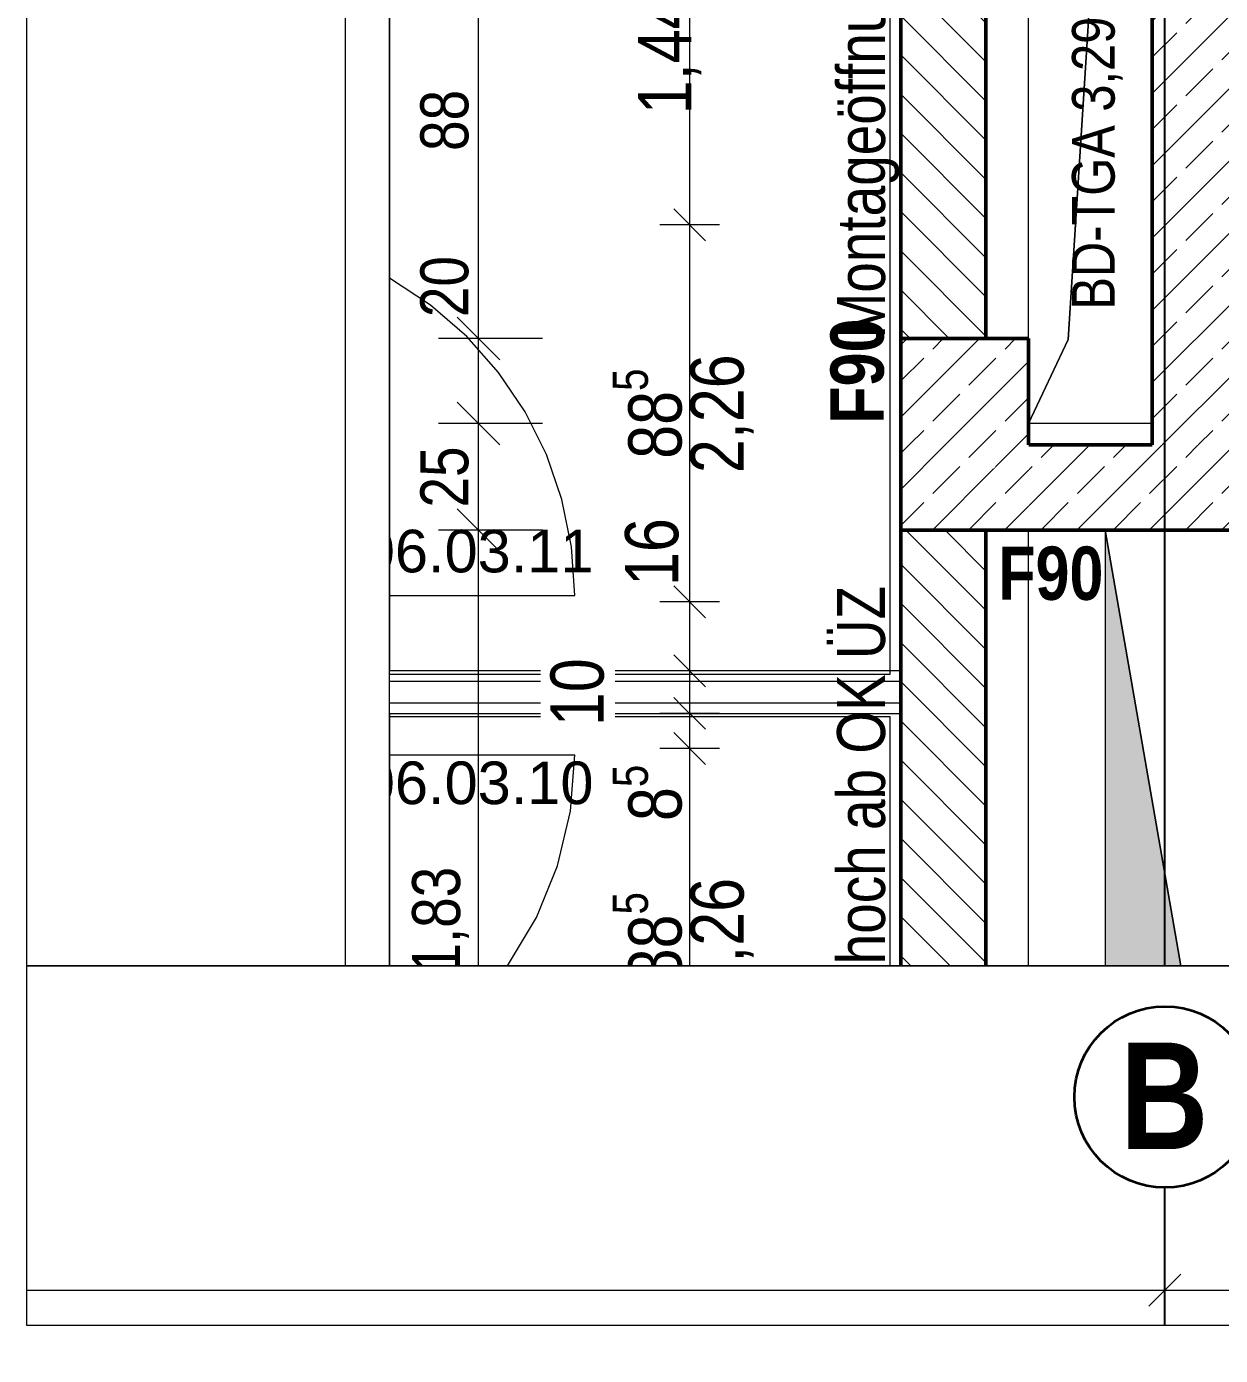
# Model space of a CAD drawing. Header units: centimetres. Extents: x 52.8 to 69.4, y 16.8 to 58.2.
# Drawn here: x 52.83 to 58.43, y 39.45 to 45.69 of the extents above; entities that cross this region are included whole.
import ezdxf
from ezdxf.xclip import XClip

# ---------------------------------------------------------------- set-up
doc = ezdxf.new("R2010")
doc.units = ezdxf.units.CM
doc.header["$MEASUREMENT"] = 0
doc.header["$XCLIPFRAME"] = 0
doc.set_wipeout_variables(frame=1)
for name, pattern in [('Achse', [50, 25, -12.5, 0, -12.5]), ('Strichlinie', [0.4, 0.3, -0.1]), ('Wipeout_Contour', [100, 0, -100])]:
    doc.linetypes.add(name, pattern=pattern)
for name, color, linetype in [('6._6.OG mit 2x Wunschposition Steuerschränke (rot)_1_Achsen 50.gfb', 7, 'Continuous'), ('6._6.OG mit 2x Wunschposition Steuerschränke (rot)_1_Ausbauvariante Phantomplanung.gfb', 7, 'Continuous'), ('6._6.OG mit 2x Wunschposition Steuerschränke (rot)_1_Bemaßung 50.gfb', 7, 'Continuous'), ('6._6.OG mit 2x Wunschposition Steuerschränke (rot)_1_Bodenbelag.gfb', 7, 'Continuous'), ('6._6.OG mit 2x Wunschposition Steuerschränke (rot)_1_Decken.gfb', 7, 'Continuous'), ('6._6.OG mit 2x Wunschposition Steuerschränke (rot)_1_Neubau_Ausbauvariante Phantomplanung.gfb', 7, 'Continuous'), ('6._6.OG mit 2x Wunschposition Steuerschränke (rot)_1_Neubau_Wände massiv.gfb', 7, 'Continuous'), ('6._6.OG mit 2x Wunschposition Steuerschränke (rot)_1_Raumstempel_gemeinsam.gfb', 7, 'Continuous'), ('6._6.OG mit 2x Wunschposition Steuerschränke (rot)_1_Text 1_50.gfb', 7, 'Continuous'), ('6._6.OG mit 2x Wunschposition Steuerschränke (rot)_3_0', 7, 'Continuous'), ('6._6.OG mit 2x Wunschposition Steuerschränke (rot)_3_Achsen 50.gfb', 7, 'Continuous'), ('6._6.OG mit 2x Wunschposition Steuerschränke (rot)_3_Bemaßung 100.gfb', 7, 'Continuous'), ('6._6.OG mit 2x Wunschposition Steuerschränke (rot)_4_0', 7, 'Continuous'), ('6._6.OG mit 2x Wunschposition Steuerschränke (rot)_4_Bemaßung 100.gfb', 7, 'Continuous')]:
    doc.layers.add(name, color=color, linetype=linetype)
doc.styles.add('ERSTELLTER_STIL_2', font='ARIALNB.TTF')
doc.styles.add('ERSTELLTER_STIL_3', font='')
doc.styles.add('ERSTELLTER_STIL_4', font='arial.ttf')
doc.styles.get('ERSTELLTER_STIL_3').set_extended_font_data('Arial Narrow')
pattern_1 = [(44.99999999999999, (42.56997958650203, 24.0617737874526), (-0.1697056274847713, 0.1697056274847715), []), (44.99999999999999, (42.48512677275964, 24.14662660119499), (-0.1697056274847713, 0.1697056274847715), [0.18, -0.06])]
pattern_2 = [(135, (42.56997958650203, 24.0617737874526), (0.091923878182503, 0.09192387818250299), [])]

# ---------------------------------------------------------------- blocks, each defined once
blk = doc.blocks.new('Zeichnung_2_1', base_point=(42.56997958650203, 24.0617737874526))
at = {"layer": '6._6.OG mit 2x Wunschposition Steuerschränke (rot)_1_Decken.gfb', "linetype": 'Continuous', "lineweight": 0, "true_color": 0x000000}
blk.add_hatch(color=18, dxfattribs=at).paths.add_polyline_path([(57.88997964821358, 41.27592692624727), (58.24475464388676, 41.27592692624727), (57.88997964821358, 43.32177364861425)])
at = {"layer": '6._6.OG mit 2x Wunschposition Steuerschränke (rot)_1_Ausbauvariante Phantomplanung.gfb', "color": 9, "linetype": 'Continuous', "lineweight": 18, "ltscale": 10}
for p, q in [((55.93899036403091, 44.75461321648928), (55.93899036403091, 47.64177378745254)), ((55.86399036403093, 44.82961321648928), (56.01399036403092, 44.67961321648928)), ((56.07961536403092, 44.75461321648928), (55.79836536403092, 44.75461321648928)), ((55.93899036403091, 42.98461321648928), (55.93899036403091, 44.75461321648928)), ((55.86399036403093, 43.05961321648928), (56.01399036403092, 42.90961321648928)), ((56.07961536403092, 42.98461321648928), (55.79836536403092, 42.98461321648928)), ((55.86399036403093, 42.37177378745246), (56.01399036403092, 42.22177378745246)), ((56.07961536403092, 42.29677378745247), (55.79836536403092, 42.29677378745247)), ((55.93899036403091, 41.27592692624727), (55.93899036403091, 42.29677378745247))]:
    blk.add_line(p, q, dxfattribs=at)
at = {"layer": '6._6.OG mit 2x Wunschposition Steuerschränke (rot)_1_Bemaßung 50.gfb', "color": 7, "linetype": 'Continuous', "lineweight": 13, "ltscale": 10}
for p, q in [((54.94800116539314, 44.22177369591727), (54.94800116539314, 45.9817737874526)), ((54.84800116539314, 44.32177369591728), (55.04800116539313, 44.12177369591727)), ((55.24800116539313, 44.22177369591727), (54.76050116539314, 44.22177369591727)), ((54.94800116539314, 43.82177369591727), (54.94800116539314, 44.22177369591727)), ((54.84800116539314, 43.92177369591727), (55.04800116539313, 43.72177369591726)), ((55.24800116539313, 43.82177369591727), (54.76050116539314, 43.82177369591727)), ((54.94800116539314, 43.32177369591727), (54.94800116539314, 43.82177369591727)), ((54.84800116539314, 43.42177369591727), (55.04800116539313, 43.22177369591726)), ((55.24800116539313, 43.32177369591727), (54.76050116539314, 43.32177369591727))]:
    blk.add_line(p, q, dxfattribs=at)
at = {"layer": '6._6.OG mit 2x Wunschposition Steuerschränke (rot)_1_Bodenbelag.gfb', "color": 8, "linetype": 'Continuous', "lineweight": 13, "ltscale": 10, "flags": 128}
blk.add_lwpolyline([(54.53001824436916, 47.64177378745254), (56.92997956266871, 47.64177378745254), (56.92997956266871, 41.27592692624727)], dxfattribs=at)
at = {"layer": '6._6.OG mit 2x Wunschposition Steuerschränke (rot)_1_Decken.gfb', "color": 7, "linetype": 'Continuous', "lineweight": 13, "ltscale": 10, "flags": 128}
for points in [[(57.71530068265825, 44.21645259976106), (57.52997956266871, 43.82177369591727), (57.52997956266871, 50.40177378745254), (58.10997958650204, 50.40177378745254)], [(58.10997958650204, 50.40177378745254), (58.10997958650204, 43.82177369591727), (57.52997956266871, 43.82177369591727), (57.71530068265825, 44.21645259976106)]]:
    blk.add_lwpolyline(points, close=True, dxfattribs=at)
at = {"layer": '6._6.OG mit 2x Wunschposition Steuerschränke (rot)_1_Decken.gfb', "color": 7, "linetype": 'Strichlinie', "lineweight": 13, "ltscale": 10, "flags": 128}
blk.add_lwpolyline([(58.10997970012293, 43.72177360404683), (57.52997957776477, 43.72177360404683), (57.52997957776477, 50.40177387988158), (58.10997970012293, 50.40177387988158), (58.10997970012293, 45.76177370925608), (58.10997970012293, 45.36177369919204)], close=True, dxfattribs=at)
at = {"layer": '6._6.OG mit 2x Wunschposition Steuerschränke (rot)_1_Decken.gfb', "color": 7, "linetype": 'Continuous', "lineweight": 13, "ltscale": 10, "flags": 128}
for points in [[(60.3299776103354, 41.27592692624727), (60.3299776103354, 43.32177364861425), (57.88997964821358, 43.32177364861425), (58.24475464388676, 41.27592692624727)], [(58.24475464388676, 41.27592692624727), (57.88997964821358, 43.32177364861425), (57.88997964821358, 41.27592692624727)]]:
    blk.add_lwpolyline(points, dxfattribs=at)
at = {"layer": '6._6.OG mit 2x Wunschposition Steuerschränke (rot)_1_Neubau_Ausbauvariante Phantomplanung.gfb', "color": 9, "linetype": 'Continuous', "lineweight": 18, "ltscale": 10}
for p, q in [((54.53001824436916, 43.01461321648928), (55.39997958650203, 43.01461321648928)), ((54.53001824436916, 42.26677378745246), (55.39997958650203, 42.26677378745246))]:
    blk.add_line(p, q, dxfattribs=at)
for centre, start, end in [((53.68997958650203, 43.01461321648928), 0, 60.57718185460936), ((53.68997958650203, 42.26677378745246), 324.5886517377251, 0)]:
    blk.add_arc(centre, 1.710000000000001, start, end, dxfattribs=at)
at = {"layer": '6._6.OG mit 2x Wunschposition Steuerschränke (rot)_1_Ausbauvariante Phantomplanung.gfb', "color": 9, "linetype": 'Continuous', "lineweight": 18, "char_height": 0.25, "attachment_point": 7, "rotation": 90, "style": 'ERSTELLTER_STIL_3'}
for s, insert in [('\\A1;1,44{\\H0.66x;\\S5^  ;}', (56.01981389344268, 45.27434374894491)), ('\\A1;88{\\H0.66x;\\S5^  ;}', (55.97410801108974, 43.65681271648928)), ('\\A1;8{\\H0.66x;\\S5^  ;}', (55.97410801108974, 41.95617278288722)), ('\\A1;88{\\H0.66x;\\S5^  ;}', (55.97410801108974, 41.19897328745247))]:
    blk.add_mtext(s, dxfattribs=dict(at, insert=insert))
for s, insert, width in [('\\A1;2,26', (56.23899036403093, 43.58961197244975), 0.5600025000000001), ('\\A1;16', (55.88899036403092, 43.05961322653147), 0.3200025), ('\\A1;2,26', (56.23899036403093, 41.13177254341293), 0.5600025000000001)]:
    blk.add_mtext(s, dxfattribs=dict(at, insert=insert, width=width))
at = {"layer": '6._6.OG mit 2x Wunschposition Steuerschränke (rot)_1_Ausbauvariante Phantomplanung.gfb', "color": 9, "linetype": 'Continuous', "lineweight": 18, "char_height": 0.2, "attachment_point": 4, "style": 'ERSTELLTER_STIL_4'}
for s, insert in [('\\A1;{\\H0.66x;\\S^  ;\\S^  ;}T-A.06.03.11', (53.76997958650203, 43.1943276450607)), ('\\A1;{\\H0.66x;\\S^  ;\\S^  ;}T-A.06.03.10', (53.76997958650205, 42.10648821602389))]:
    blk.add_mtext(s, dxfattribs=dict(at, insert=insert))
at = {"layer": '6._6.OG mit 2x Wunschposition Steuerschränke (rot)_1_Bemaßung 50.gfb', "color": 7, "linetype": 'Continuous', "lineweight": 13, "char_height": 0.225, "attachment_point": 7, "rotation": 90, "style": 'ERSTELLTER_STIL_3'}
for s, insert, width in [('\\A1;88', (54.90300116658523, 45.1017737429743), 0.28800225), ('\\A1;20', (54.90300116658523, 44.32177369720664), 0.28800225), ('\\A1;25', (54.90300116658523, 43.42777257091727), 0.28800225), ('\\A1;1,83', (54.90300116658523, 41.23977259880354), 0.5040022500000001)]:
    blk.add_mtext(s, dxfattribs=dict(at, insert=insert, width=width))
at = {"layer": '6._6.OG mit 2x Wunschposition Steuerschränke (rot)_1_Decken.gfb', "color": 7, "linetype": 'Continuous', "lineweight": 13, "insert": (57.99227836014824, 45.39429197789271), "char_height": 0.2, "attachment_point": 8, "rotation": 90, "style": 'ERSTELLTER_STIL_3'}
blk.add_mtext('\\A1;\\pt0;BD-TGA 3,29{\\H0.66x;\\S^  ;} /0,29{\\H0.66x;\\S^  ;\\S^  ;}', dxfattribs=at)
at = {"layer": '6._6.OG mit 2x Wunschposition Steuerschränke (rot)_1_Text 1_50.gfb', "color": 7, "linetype": 'Continuous', "lineweight": 13, "insert": (56.85350034698242, 43.82177369591727), "char_height": 0.25, "attachment_point": 7, "rotation": 90, "style": 'ERSTELLTER_STIL_2'}
blk.add_mtext('\\A1;F90', dxfattribs=at)
at = {"color": 254, "linetype": 'Wipeout_Contour', "lineweight": 0, "ltscale": 280.6825463387274}
blk.add_wipeout([(56.929979562668706, 42.66177378745259), (54.53001824436916, 42.66177378745259), (54.53001824436916, 42.611773787452584), (56.929979562668706, 42.611773787452584)], dxfattribs=at).dxf.layer = '6._6.OG mit 2x Wunschposition Steuerschränke (rot)_1_Neubau_Ausbauvariante Phantomplanung.gfb'
at = {"color": 254, "linetype": 'Wipeout_Contour', "lineweight": 0, "ltscale": 280.3183302909565}
blk.add_wipeout([(54.53001824436916, 42.4617737874526), (56.929979562668706, 42.4617737874526), (56.929979562668706, 42.511773787452604), (54.53001824436916, 42.511773787452604)], dxfattribs=at).dxf.layer = '6._6.OG mit 2x Wunschposition Steuerschränke (rot)_1_Neubau_Ausbauvariante Phantomplanung.gfb'
at = {"layer": '6._6.OG mit 2x Wunschposition Steuerschränke (rot)_1_Ausbauvariante Phantomplanung.gfb', "color": 9, "linetype": 'Continuous', "lineweight": 18, "ltscale": 10}
for p, q in [((55.93899036403091, 42.6617737874526), (55.93899036403091, 42.98461321648928)), ((56.07961536403092, 42.6617737874526), (55.79836536403092, 42.6617737874526)), ((56.07961536403092, 42.46177378745259), (55.79836536403092, 42.46177378745259)), ((55.93899036403091, 42.29677378745247), (55.93899036403091, 42.46177378745259))]:
    blk.add_line(p, q, dxfattribs=at)
at = {"layer": '6._6.OG mit 2x Wunschposition Steuerschränke (rot)_1_Ausbauvariante Phantomplanung.gfb', "color": 9, "linetype": 'Continuous', "lineweight": 18, "ltscale": 10, "flags": 128}
for points in [[(54.53001824436916, 42.64510712078589), (56.87997956211378, 42.64510712078589), (56.87997956211378, 47.64177378745254), (54.53001824436916, 47.64177378745254)], [(56.87997956266872, 41.27592692624727), (56.87997956266872, 42.44510712078588), (54.53001824436916, 42.44510712078588)]]:
    blk.add_lwpolyline(points, dxfattribs=at)
at = {"layer": '6._6.OG mit 2x Wunschposition Steuerschränke (rot)_1_Neubau_Ausbauvariante Phantomplanung.gfb', "color": 9, "linetype": 'Continuous', "lineweight": 18, "ltscale": 10, "flags": 128}
for points in [[(56.92997956266871, 42.6617737874526), (54.53001824436916, 42.6617737874526)], [(54.53001824436916, 42.46177378745259), (56.92997956266871, 42.46177378745259)]]:
    blk.add_lwpolyline(points, dxfattribs=at)
at = {"color": 254, "linetype": 'Wipeout_Contour', "lineweight": 0, "ltscale": 280.5000266971684}
blk.add_wipeout([(56.929979562668706, 42.61177378745259), (54.53001824436916, 42.61177378745259), (54.53001824436916, 42.5117737874526), (56.929979562668706, 42.5117737874526)], dxfattribs=at).dxf.layer = '6._6.OG mit 2x Wunschposition Steuerschränke (rot)_1_Neubau_Ausbauvariante Phantomplanung.gfb'
at = {"layer": '6._6.OG mit 2x Wunschposition Steuerschränke (rot)_1_Ausbauvariante Phantomplanung.gfb', "color": 9, "linetype": 'Continuous', "lineweight": 18, "ltscale": 10}
for p, q in [((55.86399036403093, 42.7367737874526), (56.01399036403092, 42.5867737874526)), ((55.93899036403091, 42.46177378745259), (55.93899036403091, 42.6617737874526)), ((55.86399036403093, 42.5367737874526), (56.01399036403092, 42.3867737874526))]:
    blk.add_line(p, q, dxfattribs=at)
at = {"layer": '6._6.OG mit 2x Wunschposition Steuerschränke (rot)_1_Bemaßung 50.gfb', "color": 7, "linetype": 'Continuous', "lineweight": 13, "ltscale": 10}
blk.add_line((54.94800116539314, 41.27592692624727), (54.94800116539314, 43.32177369591727), dxfattribs=at)
at = {"layer": '6._6.OG mit 2x Wunschposition Steuerschränke (rot)_1_Neubau_Ausbauvariante Phantomplanung.gfb', "color": 9, "linetype": 'Continuous', "lineweight": 18, "ltscale": 10}
for p, q in [((56.92997956266871, 42.61177378745259), (54.53001824436916, 42.61177378745259)), ((54.53001824436916, 42.5117737874526), (56.92997956266871, 42.5117737874526))]:
    blk.add_line(p, q, dxfattribs=at)
at = {"layer": '6._6.OG mit 2x Wunschposition Steuerschränke (rot)_1_Neubau_Ausbauvariante Phantomplanung.gfb', "color": 9, "linetype": 'Continuous', "lineweight": 18, "ltscale": 10, "flags": 128}
for points in [[(56.92997956266871, 42.6617737874526), (56.92997956266871, 42.61177378745259)], [(56.92997956266871, 42.61177378745259), (56.92997956266871, 42.5117737874526)], [(56.92997956266871, 42.5117737874526), (56.92997956266871, 42.46177378745259)]]:
    blk.add_lwpolyline(points, dxfattribs=at)
at = {"color": 254, "linetype": 'Wipeout_Contour', "lineweight": 0, "ltscale": 284.6693404779337}
blk.add_wipeout([(57.52997956266872, 43.32177369591727), (56.92997956266872, 43.32177369591727), (56.92997956266872, 41.27592692624727), (57.52997956266872, 41.27592692624727)], dxfattribs=at).dxf.layer = '6._6.OG mit 2x Wunschposition Steuerschränke (rot)_1_Neubau_Wände massiv.gfb'
at = {"layer": '6._6.OG mit 2x Wunschposition Steuerschränke (rot)_1_Neubau_Wände massiv.gfb', "linetype": 'Continuous', "lineweight": 0, "true_color": 0x000000}
h = blk.add_hatch(dxfattribs=at)
h.set_pattern_fill('MW_KALKSANDSTEIN_0001', color=18, style=0, pattern_type=2)
h.set_pattern_definition(pattern_2)
h.paths.add_polyline_path([(57.32997956266871, 43.32177369591727), (56.92997956266871, 43.32177369591727), (56.92997956266871, 41.27592692624727), (57.32997956266871, 41.27592692624727)])
at = {"layer": '6._6.OG mit 2x Wunschposition Steuerschränke (rot)_1_Decken.gfb', "color": 8, "linetype": 'Strichlinie', "lineweight": 13, "ltscale": 10, "flags": 128}
for points in [[(69.40017590318566, 56.04177378745256), (69.16997958650202, 56.04177378745256), (69.16997958650202, 56.64177378745256), (66.16997958650201, 56.64177378745256), (66.16997958650201, 56.04177378745256), (65.769979586502, 56.04177378745256), (65.769979586502, 56.64177378745256), (62.769979586502, 56.64177378745256), (62.769979586502, 56.04177378745256), (59.76997958650201, 56.04177378745256), (59.76997958650201, 56.44177378745254), (58.56997958650201, 56.44177378745254), (58.56997958650201, 56.04177378745256), (56.92997956266871, 56.04177384985124), (56.92997956266871, 41.27592692624727)], [(56.92997958332901, 41.27592692624727), (56.92997956266872, 55.04177378745256), (54.53001824436916, 55.04177378745256)]]:
    blk.add_lwpolyline(points, dxfattribs=at)
at = {"layer": '6._6.OG mit 2x Wunschposition Steuerschränke (rot)_1_Decken.gfb', "color": 7, "linetype": 'Strichlinie', "lineweight": 13, "ltscale": 10, "flags": 128}
for points in [[(69.40017590318566, 56.04177380625393), (56.92997956266871, 56.04177380625393), (56.92997956266871, 41.27592692624727)], [(57.52997957776477, 41.27592692624727), (57.52997957776477, 43.32177359398279), (60.32997964821304, 43.32177359398279), (60.32997964821304, 41.27592692624727)]]:
    blk.add_lwpolyline(points, dxfattribs=at)
at = {"layer": '6._6.OG mit 2x Wunschposition Steuerschränke (rot)_1_Neubau_Wände massiv.gfb', "color": 7, "linetype": 'Continuous', "lineweight": 13, "ltscale": 10, "flags": 128}
for points in [[(56.92997956266871, 43.32177369591727), (56.92997956266871, 41.27592692624727)], [(57.52997956266871, 43.32177369591727), (56.92997956266871, 43.32177369591727)], [(57.52997956266871, 41.27592692624727), (57.52997956266871, 43.32177369591727)]]:
    blk.add_lwpolyline(points, dxfattribs=at)
at = {"layer": '6._6.OG mit 2x Wunschposition Steuerschränke (rot)_1_Neubau_Wände massiv.gfb', "color": 7, "linetype": 'Continuous', "lineweight": 50, "ltscale": 10, "flags": 128}
for points in [[(56.92997956266871, 43.32177369591727), (56.92997956266871, 41.27592692624727)], [(57.32997956266871, 43.32177369591727), (56.92997956266871, 43.32177369591727)], [(57.32997956266871, 41.27592692624727), (57.32997956266871, 43.32177369591727)]]:
    blk.add_lwpolyline(points, dxfattribs=at)
at = {"layer": '6._6.OG mit 2x Wunschposition Steuerschränke (rot)_1_Text 1_50.gfb', "color": 7, "linetype": 'Continuous', "lineweight": 13, "insert": (57.38764284159902, 43.24465604885845), "char_height": 0.25, "attachment_point": 1, "style": 'ERSTELLTER_STIL_2'}
blk.add_mtext('\\A1;F90', dxfattribs=at)
at = {"layer": '6._6.OG mit 2x Wunschposition Steuerschränke (rot)_1_Text 1_50.gfb', "color": 7, "linetype": 'Continuous', "lineweight": 13, "insert": (56.9238905626687, 38.7617737874526), "char_height": 0.225, "attachment_point": 7, "rotation": 90, "style": 'ERSTELLTER_STIL_3'}
blk.add_mtext('\\A1;Montageöffnung raumhoch ab OK ÜZ', dxfattribs=at)
at = {"color": 254, "linetype": 'Wipeout_Contour', "lineweight": 0, "ltscale": 279.4943443087781}
blk.add_wipeout([(55.58899036394702, 42.35177253941524), (55.58899036394702, 42.771775047578686), (55.23899036394702, 42.771775047578686), (55.23899036394702, 42.35177253941524)], dxfattribs=at).dxf.layer = '6._6.OG mit 2x Wunschposition Steuerschränke (rot)_1_Ausbauvariante Phantomplanung.gfb'
at = {"color": 254, "linetype": 'Wipeout_Contour', "lineweight": 0, "ltscale": 292.8479098480898}
blk.add_wipeout([(57.52997956266871, 43.32177369591727), (60.20997956266866, 43.32177369591728), (60.20997956266866, 43.72177369591727), (57.52997956266871, 43.72177369591727)], dxfattribs=at).dxf.layer = '6._6.OG mit 2x Wunschposition Steuerschränke (rot)_1_Neubau_Wände massiv.gfb'
at = {"layer": '6._6.OG mit 2x Wunschposition Steuerschränke (rot)_1_Neubau_Wände massiv.gfb', "linetype": 'Continuous', "lineweight": 0, "true_color": 0x000000}
h = blk.add_hatch(dxfattribs=at)
h.set_pattern_fill('BETON__STAHLBETON_0001', color=18, style=0, pattern_type=2)
h.set_pattern_definition(pattern_1)
h.paths.add_polyline_path([(57.52997956266871, 43.32177369591727), (60.20997956266866, 43.32177369591727), (60.20997956266866, 43.72177369591726), (57.52997956266871, 43.72177369591726)])
at = {"layer": '6._6.OG mit 2x Wunschposition Steuerschränke (rot)_1_Neubau_Wände massiv.gfb', "color": 7, "linetype": 'Continuous', "lineweight": 50, "ltscale": 10, "flags": 128}
for points in [[(58.10997958650204, 43.72177369591726), (57.52997956266871, 43.72177369591726)], [(57.52997956266871, 43.32177369591727), (60.20997956266866, 43.32177369591727)]]:
    blk.add_lwpolyline(points, dxfattribs=at)
at = {"layer": '6._6.OG mit 2x Wunschposition Steuerschränke (rot)_1_Ausbauvariante Phantomplanung.gfb', "color": 9, "linetype": 'Continuous', "lineweight": 18, "insert": (55.53899036403092, 42.40177254341306), "char_height": 0.25, "width": 0.3200025, "attachment_point": 7, "rotation": 90, "style": 'ERSTELLTER_STIL_3'}
blk.add_mtext('\\A1;10', dxfattribs=at)
at = {"color": 254, "linetype": 'Wipeout_Contour', "lineweight": 0, "ltscale": 299.8709488324076}
blk.add_wipeout([(58.109979586502035, 50.401773787452534), (58.109979586502035, 43.72177369591726), (58.509979586502034, 43.72177369591726), (58.509979586502034, 50.401773787452534)], dxfattribs=at).dxf.layer = '6._6.OG mit 2x Wunschposition Steuerschränke (rot)_1_Neubau_Wände massiv.gfb'
at = {"color": 254, "linetype": 'Wipeout_Contour', "lineweight": 0, "ltscale": 215.1175684948921}
blk.add_wipeout([(57.52997956266872, 43.72177369591727), (56.92997956266872, 43.32177369591727), (57.52997956266872, 43.32177369591727)], dxfattribs=at).dxf.layer = '6._6.OG mit 2x Wunschposition Steuerschränke (rot)_1_Neubau_Wände massiv.gfb'
at = {"layer": '6._6.OG mit 2x Wunschposition Steuerschränke (rot)_1_Neubau_Wände massiv.gfb', "linetype": 'Continuous', "lineweight": 0, "true_color": 0x000000}
h = blk.add_hatch(dxfattribs=at)
h.set_pattern_fill('BETON__STAHLBETON_0001', color=18, style=0, pattern_type=2)
h.set_pattern_definition(pattern_1)
h.paths.add_polyline_path([(58.10997958650204, 50.40177378745254), (58.10997958650204, 43.72177369591726), (58.50997958650203, 43.72177369591726), (58.50997958650203, 50.40177378745254)])
h = blk.add_hatch(dxfattribs=at)
h.set_pattern_fill('BETON__STAHLBETON_0001', color=18, style=0, pattern_type=2)
h.set_pattern_definition(pattern_1)
h.paths.add_polyline_path([(57.52997956266871, 43.72177369591726), (56.92997956266871, 43.32177369591727), (57.52997956266871, 43.32177369591727)])
at = {"layer": '6._6.OG mit 2x Wunschposition Steuerschränke (rot)_1_Achsen 50.gfb', "color": 7, "linetype": 'Achse', "lineweight": 25, "ltscale": 10}
for p, q in [((58.16997958650207, 41.27592692624727), (58.16997958650209, 57.61492477788968)), ((58.16997958650207, 41.27592692624726), (58.16997958650207, 57.61492477788968))]:
    blk.add_line(p, q, dxfattribs=at)
at = {"layer": '6._6.OG mit 2x Wunschposition Steuerschränke (rot)_1_Neubau_Wände massiv.gfb', "color": 7, "linetype": 'Continuous', "lineweight": 50, "ltscale": 10, "flags": 128}
blk.add_lwpolyline([(58.10997958650204, 50.40177378745254), (58.10997958650204, 43.72177369591726)], dxfattribs=at)
at = {"color": 254, "linetype": 'Wipeout_Contour', "lineweight": 0, "ltscale": 288.689298350096}
blk.add_wipeout([(56.92997956266871, 43.72177369591726), (57.52997955066551, 43.72177369591726), (57.52997955066551, 44.22177380234243), (56.92997956266871, 44.22177380234243)], dxfattribs=at).dxf.layer = '6._6.OG mit 2x Wunschposition Steuerschränke (rot)_1_Neubau_Wände massiv.gfb'
at = {"layer": '6._6.OG mit 2x Wunschposition Steuerschränke (rot)_1_Neubau_Wände massiv.gfb', "linetype": 'Continuous', "lineweight": 0, "true_color": 0x000000}
h = blk.add_hatch(dxfattribs=at)
h.set_pattern_fill('MW_KALKSANDSTEIN_0001', color=18, style=0, pattern_type=2)
h.set_pattern_definition(pattern_2)
h.paths.add_polyline_path([(57.32997956266871, 44.22177369591727), (57.32997956266871, 49.40177378745255), (56.92997956266871, 49.40177378745255), (56.92997956266871, 44.22177369591727)])
h = blk.add_hatch(dxfattribs=at)
h.set_pattern_fill('BETON__STAHLBETON_0001', color=18, style=0, pattern_type=2)
h.set_pattern_definition(pattern_1)
h.paths.add_polyline_path([(56.92997956266871, 43.72177369591726), (57.5299795506655, 43.72177369591726), (57.5299795506655, 44.22177380234244), (56.92997956266871, 44.22177380234244)])
at = {"layer": '6._6.OG mit 2x Wunschposition Steuerschränke (rot)_1_Neubau_Wände massiv.gfb', "color": 7, "linetype": 'Continuous', "lineweight": 13, "ltscale": 10}
for p, q in [((56.92997956266871, 44.22177378745255), (56.92997956266871, 49.40177378745254)), ((57.52997956266871, 44.22177378745255), (57.52997956266871, 49.40177378745254))]:
    blk.add_line(p, q, dxfattribs=at)
at = {"layer": '6._6.OG mit 2x Wunschposition Steuerschränke (rot)_1_Neubau_Wände massiv.gfb', "color": 7, "linetype": 'Continuous', "lineweight": 50, "ltscale": 10}
for p, q in [((56.92997956266871, 44.22177378745255), (57.06997956266871, 44.22177378745255)), ((56.92997956266871, 44.22177378745255), (57.06997956266871, 44.22177378745255)), ((57.06997956266871, 44.22177378745255), (57.52997956266871, 44.22177378745255)), ((57.06997956266871, 44.22177378745255), (57.52997956266871, 44.22177378745255))]:
    blk.add_line(p, q, dxfattribs=at)
at = {"layer": '6._6.OG mit 2x Wunschposition Steuerschränke (rot)_1_Neubau_Wände massiv.gfb', "color": 7, "linetype": 'Continuous', "lineweight": 50, "ltscale": 10, "flags": 128}
for points in [[(56.92997956266871, 49.40177378745255), (56.92997956266871, 44.22177369591727)], [(57.32997956266871, 44.22177369591727), (57.32997956266871, 49.40177378745255)], [(56.92997956266871, 44.22177369591727), (57.32997956266871, 44.22177369591727)]]:
    blk.add_lwpolyline(points, dxfattribs=at)
at = {"layer": '6._6.OG mit 2x Wunschposition Steuerschränke (rot)_1_Text 1_50.gfb', "color": 7, "linetype": 'Continuous', "lineweight": 13, "insert": (56.9238905626687, 44.22177369591726), "char_height": 0.225, "attachment_point": 7, "rotation": 90, "style": 'ERSTELLTER_STIL_3'}
blk.add_mtext('\\A1;Montageöffnung raumhoch ab OK ÜZ', dxfattribs=at)
at = {"color": 254, "linetype": 'Wipeout_Contour', "lineweight": 0, "ltscale": 216.283456183629}
blk.add_wipeout([(57.52997956266871, 43.72177369591727), (56.9299795626687, 43.72177369591727), (56.9299795626687, 43.32177369591727)], dxfattribs=at).dxf.layer = '6._6.OG mit 2x Wunschposition Steuerschränke (rot)_1_Neubau_Wände massiv.gfb'
at = {"layer": '6._6.OG mit 2x Wunschposition Steuerschränke (rot)_1_Neubau_Wände massiv.gfb', "linetype": 'Continuous', "lineweight": 0, "true_color": 0x000000}
h = blk.add_hatch(dxfattribs=at)
h.set_pattern_fill('BETON__STAHLBETON_0001', color=18, style=0, pattern_type=2)
h.set_pattern_definition(pattern_1)
h.paths.add_polyline_path([(57.52997956266871, 43.72177369591726), (56.9299795626687, 43.72177369591726), (56.9299795626687, 43.32177369591727)])
at = {"layer": '6._6.OG mit 2x Wunschposition Steuerschränke (rot)_1_Neubau_Wände massiv.gfb', "color": 7, "linetype": 'Continuous', "lineweight": 50, "ltscale": 10, "flags": 128}
for points in [[(56.92997956266871, 44.22177386332652), (56.92997956266871, 43.32177369591727)], [(57.52997956266871, 43.72177369591726), (57.52997956266871, 44.22177380234244)], [(56.92997956266871, 43.32177369591727), (57.52997956266871, 43.32177369591727)]]:
    blk.add_lwpolyline(points, dxfattribs=at)
blk = doc.blocks.new('Zeichnung_4_3', base_point=(42.56997958650203, -21.06591682354327))
at = {"layer": '6._6.OG mit 2x Wunschposition Steuerschränke (rot)_3_Achsen 50.gfb', "color": 7, "linetype": 'Achse', "lineweight": 25, "ltscale": 10}
blk.add_line((58.16997958650209, 39.58980289421481), (58.16997958650209, 40.23568683152195), dxfattribs=at)
at = {"layer": '6._6.OG mit 2x Wunschposition Steuerschränke (rot)_3_Achsen 50.gfb', "color": 7, "linetype": 'Continuous', "lineweight": 35, "ltscale": 10}
blk.add_circle((58.16997958650209, 40.66068683152194), 0.425, dxfattribs=at)
at = {"layer": '6._6.OG mit 2x Wunschposition Steuerschränke (rot)_3_Bemaßung 100.gfb', "color": 7, "linetype": 'Continuous', "lineweight": 13, "ltscale": 10}
for p, q in [((58.16997958650203, 39.61345817645674), (58.16997958650203, 39.89470817645674)), ((58.24497958650203, 39.82908317645673), (58.09497958650203, 39.67908317645673)), ((52.82627921918973, 39.75408317645673), (58.16997958650203, 39.75408317645673)), ((58.16997958650203, 39.75408317645673), (69.40017590318564, 39.75408317645672))]:
    blk.add_line(p, q, dxfattribs=at)
at = {"layer": '6._6.OG mit 2x Wunschposition Steuerschränke (rot)_3_Achsen 50.gfb', "color": 7, "linetype": 'Continuous', "lineweight": 13, "insert": (57.96056758650209, 40.91609859622783), "char_height": 0.5, "attachment_point": 1, "style": 'ERSTELLTER_STIL_2'}
blk.add_mtext('\\A1;\\pt0;B', dxfattribs=at)
at = {"layer": '6._6.OG mit 2x Wunschposition Steuerschränke (rot)_3_Bemaßung 100.gfb', "color": 7, "linetype": 'Continuous', "lineweight": 13, "insert": (65.63397809246248, 39.81408317884091), "char_height": 0.3, "width": 0.672003, "attachment_point": 7, "style": 'ERSTELLTER_STIL_3'}
blk.add_mtext('\\A1;7,80', dxfattribs=at)
blk = doc.blocks.new('Zeichnung_5_4', base_point=(68.3432905230058, 24.06177378745261))
at = {"layer": '6._6.OG mit 2x Wunschposition Steuerschränke (rot)_4_Bemaßung 100.gfb', "color": 7, "linetype": 'Continuous', "lineweight": 13, "ltscale": 10}
blk.add_line((54.32329052300575, 41.27592692624727), (54.32329052300575, 55.26177378745262), dxfattribs=at)
blk.add_line((54.32329052300575, 41.27592692624727), (54.32329052300575, 55.26177378745262), dxfattribs=at)

msp = doc.modelspace()

# ---------------------------------------------------------------- linework, layer by layer
at = {"layer": '6._6.OG mit 2x Wunschposition Steuerschränke (rot)_1_Raumstempel_gemeinsam.gfb', "color": 7, "linetype": 'Continuous', "lineweight": 13, "ltscale": 10, "flags": 128}
msp.add_lwpolyline([(54.53001824436916, 41.27592692624727), (69.40017590318566, 41.27592692624727), (69.40017590318566, 57.61492477788968), (54.53001824436917, 57.61492477788968)], close=True, dxfattribs=at)

# ---------------------------------------------------------------- block references
at = {"color": 7, "linetype": 'Continuous', "lineweight": 13, "ltscale": 10}
ref = msp.add_blockref('Zeichnung_4_3', (42.56997958650203, -21.06591682354327), dxfattribs=at)
XClip(ref).set_block_clipping_path([(52.82627921918972, 39.58980289421481), (69.40017590318564, 41.27592692624727)])

# ---------------------------------------------------------------- next in the draw order: block references
ref = msp.add_blockref('Zeichnung_2_1', (42.56997958650203, 24.0617737874526), dxfattribs=at)
XClip(ref).set_block_clipping_path([(54.53001824436916, 41.27592692624727), (69.40017590318566, 57.61492477788968)])

# ---------------------------------------------------------------- next in the draw order: linework, layer by layer
at = {"layer": '6._6.OG mit 2x Wunschposition Steuerschränke (rot)_3_0', "color": 7, "linetype": 'Continuous', "lineweight": 13, "ltscale": 10, "flags": 128}
msp.add_lwpolyline([(52.82627921918972, 39.58980289421481), (69.40017590318564, 39.58980289421481), (69.40017590318564, 41.27592692624727), (52.82627921918972, 41.27592692624727)], close=True, dxfattribs=at)
at = {"layer": '6._6.OG mit 2x Wunschposition Steuerschränke (rot)_4_0', "color": 7, "linetype": 'Continuous', "lineweight": 13, "ltscale": 10, "flags": 128}
msp.add_lwpolyline([(52.82627921918972, 41.27592692624727), (54.53001824436917, 41.27592692624727), (54.53001824436917, 57.61492477788968), (52.82627921918972, 57.61492477788968)], close=True, dxfattribs=at)

# ---------------------------------------------------------------- next in the draw order: block references
at = {"color": 7, "linetype": 'Continuous', "lineweight": 13, "ltscale": 10}
ref = msp.add_blockref('Zeichnung_5_4', (68.3432905230058, 24.06177378745261), dxfattribs=at)
XClip(ref).set_block_clipping_path([(52.82627921918972, 41.27592692624727), (54.53001824436917, 57.61492477788968)])

doc.saveas('drawing.dxf')
